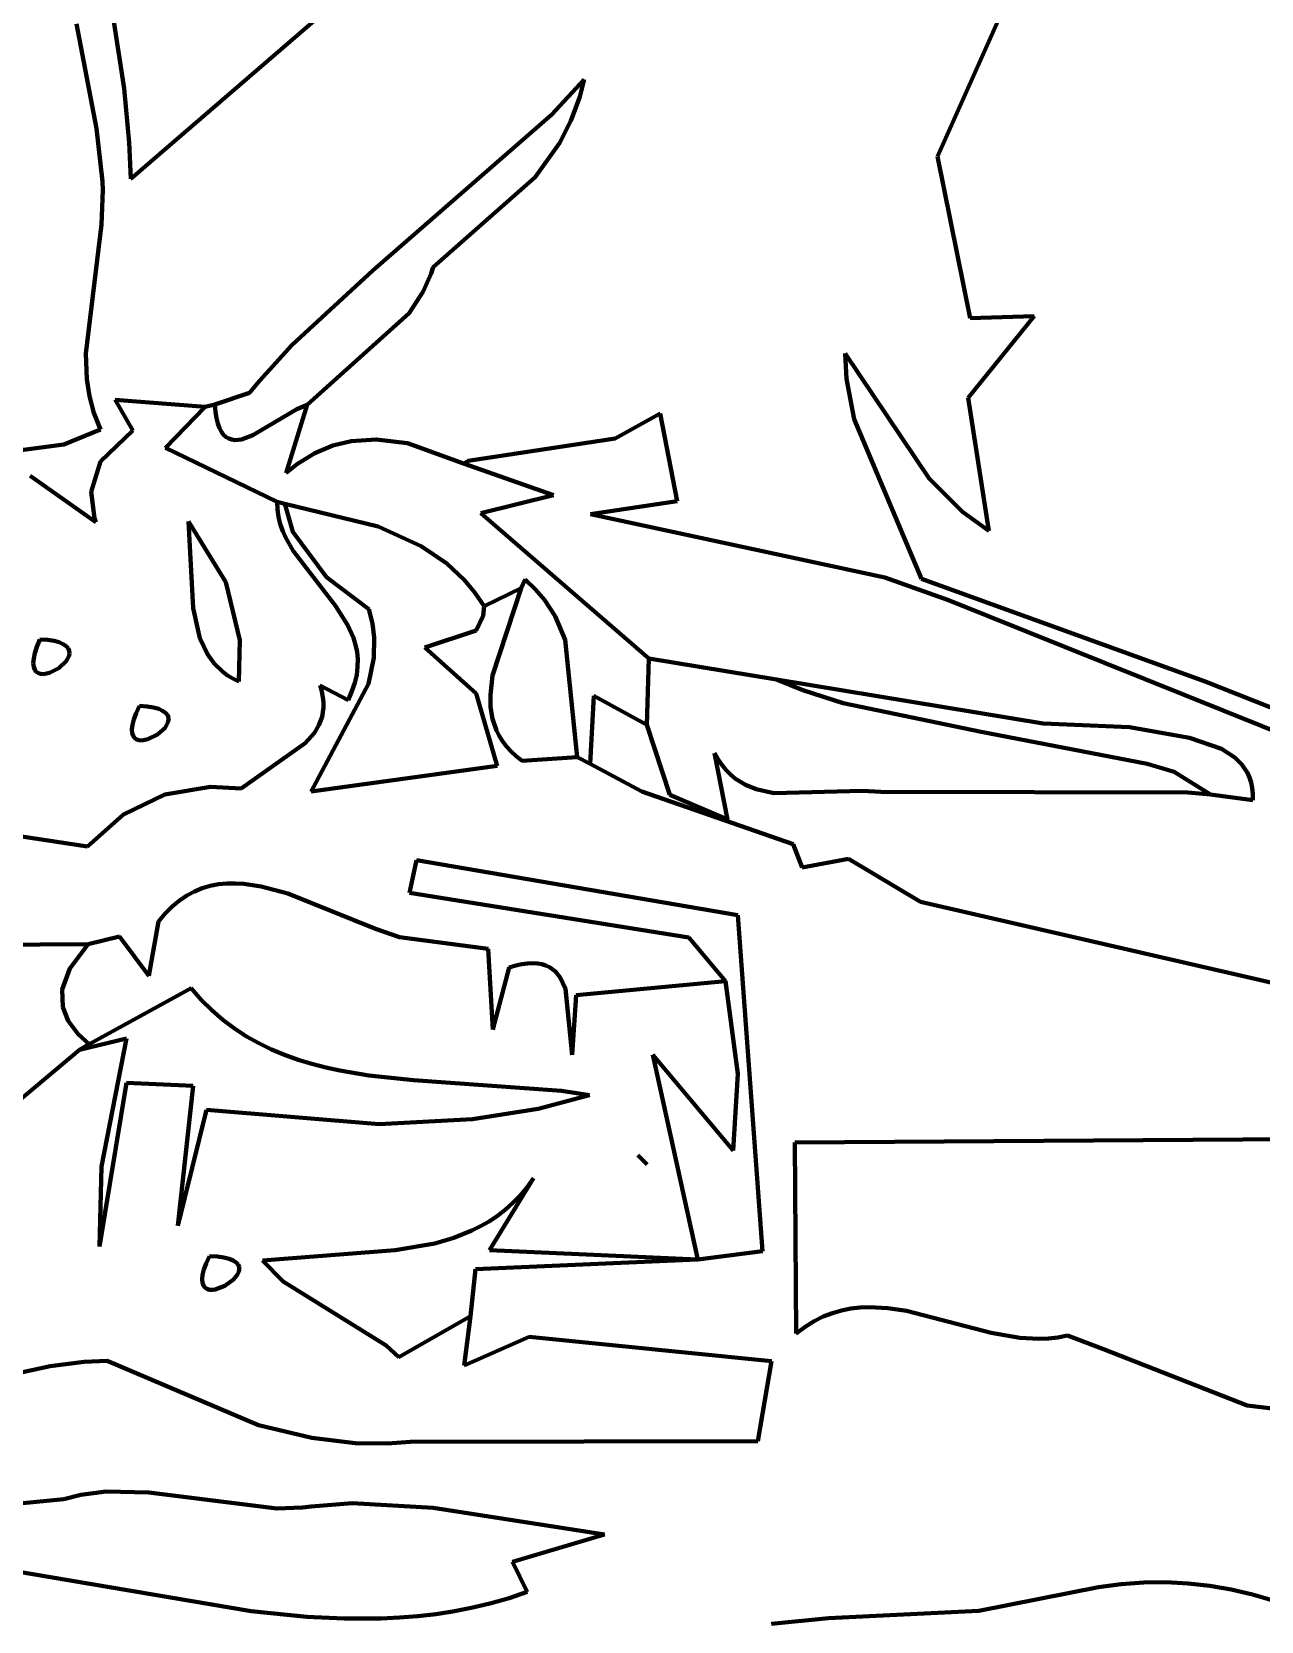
# Model space of a CAD drawing. Header units: millimetres. Extents: x 0 to 8.5, y 0 to 13.2.
# Drawn here: x 2.303 to 2.991, y 2.931 to 3.819 of the extents above; entities that cross this region are included whole.
import ezdxf

# ---------------------------------------------------------------- set-up
doc = ezdxf.new("R2010")
doc.units = ezdxf.units.MM
for name, color, linetype, lineweight in [('color#060606ff', 7, 'CONTINUOUS', 100), ('color#5c5c5cff', 7, 'CONTINUOUS', 100), ('color#aeaeaeff', 7, 'CONTINUOUS', 100), ('color#ffffffff', 7, 'CONTINUOUS', 100)]:
    doc.layers.add(name, color=color, linetype=linetype, lineweight=lineweight)

msp = doc.modelspace()

# ---------------------------------------------------------------- linework, layer by layer
at = {"layer": 'color#060606ff'}
for p, q in [((2.8656, 3.8753), (2.80963, 3.74966)), ((2.33932, 3.76544), (2.32814, 3.82387)), ((2.34869, 3.82764), (2.35485, 3.78783)), ((2.35848, 3.73735), (2.46394, 3.82799)), ((2.35485, 3.78783), (2.35759, 3.75764)), ((2.61201, 3.79282), (2.59396, 3.77324)), ((2.60964, 3.78319), (2.61201, 3.79282)), ((2.60466, 3.76966), (2.60964, 3.78319)), ((2.59396, 3.77324), (2.49391, 3.6861)), ((2.59818, 3.75713), (2.60466, 3.76966)), ((2.34274, 3.73581), (2.33932, 3.76544)), ((2.35759, 3.75764), (2.35848, 3.73735)), ((2.58458, 3.73816), (2.59818, 3.75713)), ((2.80963, 3.74966), (2.82787, 3.65934)), ((2.34296, 3.731), (2.34274, 3.73581)), ((2.52758, 3.68797), (2.58458, 3.73816)), ((2.34222, 3.71174), (2.34296, 3.731)), ((2.33331, 3.6396), (2.34222, 3.71174)), ((2.52644, 3.68435), (2.52758, 3.68797)), ((2.49391, 3.6861), (2.44851, 3.64421)), ((2.52206, 3.6742), (2.52644, 3.68435)), ((2.51425, 3.6621), (2.52206, 3.6742)), ((2.45721, 3.61092), (2.51425, 3.6621)), ((2.86375, 3.66057), (2.82668, 3.6149)), ((2.82787, 3.65934), (2.86375, 3.66057)), ((2.44851, 3.64421), (2.43064, 3.62458)), ((2.33394, 3.62532), (2.33331, 3.6396)), ((2.80489, 3.56978), (2.75799, 3.63967)), ((2.75799, 3.63967), (2.75864, 3.62556)), ((2.33542, 3.61586), (2.33394, 3.62532)), ((2.75864, 3.62556), (2.76303, 3.60298)), ((2.42497, 3.61773), (2.40546, 3.6111)), ((2.43064, 3.62458), (2.42497, 3.61773)), ((2.3379, 3.60644), (2.33542, 3.61586)), ((2.40004, 3.60977), (2.34982, 3.61367)), ((2.34982, 3.61367), (2.35966, 3.59658)), ((2.40546, 3.6111), (2.40004, 3.60977)), ((2.44546, 3.57287), (2.45721, 3.61092)), ((2.82668, 3.6149), (2.83827, 3.54059)), ((2.34154, 3.59707), (2.3379, 3.60644)), ((2.65461, 3.60617), (2.62933, 3.59221)), ((2.66397, 3.55718), (2.65461, 3.60617)), ((2.76303, 3.60298), (2.80071, 3.51362)), ((2.32098, 3.58884), (2.34154, 3.59707)), ((2.35966, 3.59658), (2.34155, 3.57922)), ((2.48174, 3.59063), (2.47149, 3.58814)), ((2.49564, 3.59159), (2.48174, 3.59063)), ((2.51321, 3.58944), (2.49564, 3.59159)), ((2.54454, 3.57819), (2.51321, 3.58944)), ((2.62933, 3.59221), (2.54725, 3.57959)), ((2.29581, 3.58544), (2.32098, 3.58884)), ((2.46148, 3.58396), (2.45175, 3.57795)), ((2.47149, 3.58814), (2.46148, 3.58396)), ((2.34155, 3.57922), (2.3363, 3.56228)), ((2.45175, 3.57795), (2.44546, 3.57287)), ((2.54725, 3.57959), (2.54454, 3.57819)), ((2.33903, 3.5453), (2.30228, 3.57118)), ((2.82356, 3.55106), (2.80489, 3.56978)), ((2.3363, 3.56228), (2.33827, 3.5475)), ((2.44048, 3.55244), (2.44027, 3.55672)), ((2.44027, 3.55672), (2.44464, 3.55568)), ((2.44464, 3.55568), (2.44906, 3.53986)), ((2.61558, 3.54979), (2.66397, 3.55718)), ((2.33827, 3.5475), (2.33903, 3.5453)), ((2.44112, 3.5483), (2.44048, 3.55244)), ((2.44213, 3.5443), (2.44112, 3.5483)), ((2.78011, 3.51442), (2.61558, 3.54979)), ((2.83827, 3.54059), (2.82356, 3.55106)), ((2.44349, 3.54041), (2.44213, 3.5443)), ((2.44516, 3.53664), (2.44349, 3.54041)), ((2.44926, 3.52935), (2.44516, 3.53664)), ((2.44906, 3.53986), (2.46788, 3.51465)), ((2.47305, 3.49858), (2.44926, 3.52935)), ((2.46788, 3.51465), (2.49165, 3.4968)), ((2.81569, 3.50173), (2.78011, 3.51442)), ((2.80071, 3.51362), (2.95928, 3.45627)), ((2.55606, 3.49848), (2.57674, 3.50842)), ((2.57674, 3.50842), (2.56084, 3.45955)), ((3.03789, 3.41258), (2.81569, 3.50173)), ((2.47977, 3.48802), (2.47305, 3.49858)), ((2.49165, 3.4968), (2.49362, 3.48874)), ((2.55155, 3.4848), (2.55554, 3.49298)), ((2.55554, 3.49298), (2.55606, 3.49848)), ((2.48305, 3.48061), (2.47977, 3.48802)), ((2.49362, 3.48874), (2.49459, 3.48092)), ((2.52294, 3.47525), (2.55155, 3.4848)), ((2.48421, 3.47676), (2.48305, 3.48061)), ((2.48501, 3.47279), (2.48421, 3.47676)), ((2.49459, 3.48092), (2.49436, 3.46957)), ((2.55164, 3.44964), (2.52294, 3.47525)), ((2.4854, 3.46869), (2.48501, 3.47279)), ((2.48535, 3.46446), (2.4854, 3.46869)), ((2.49436, 3.46957), (2.49138, 3.45506)), ((2.64703, 3.4321), (2.64828, 3.46923)), ((2.64828, 3.46923), (2.7195, 3.45749)), ((2.48378, 3.45551), (2.48482, 3.46007)), ((2.48482, 3.46007), (2.48535, 3.46446)), ((2.56084, 3.45955), (2.55959, 3.44891)), ((2.7195, 3.45749), (2.73428, 3.45153)), ((2.95928, 3.45627), (3.08322, 3.40729)), ((2.49138, 3.45506), (2.45941, 3.39487)), ((2.46532, 3.45069), (2.46438, 3.45399)), ((2.46438, 3.45399), (2.48, 3.44587)), ((2.46594, 3.44755), (2.46532, 3.45069)), ((2.46624, 3.44457), (2.46594, 3.44755)), ((2.48, 3.44587), (2.48219, 3.45079)), ((2.48219, 3.45079), (2.48378, 3.45551)), ((2.56332, 3.40915), (2.55164, 3.44964)), ((2.55959, 3.44891), (2.55974, 3.44202)), ((2.73428, 3.45153), (2.75681, 3.44413)), ((2.46549, 3.43652), (2.46626, 3.44174)), ((2.46626, 3.44174), (2.46624, 3.44457)), ((2.55974, 3.44202), (2.56082, 3.43534)), ((2.75681, 3.44413), (2.83395, 3.42808)), ((2.46116, 3.42753), (2.46374, 3.4318)), ((2.46374, 3.4318), (2.46549, 3.43652)), ((2.56082, 3.43534), (2.563, 3.42894)), ((2.65989, 3.39301), (2.64703, 3.4321)), ((2.42021, 3.39649), (2.45602, 3.42181)), ((2.45602, 3.42181), (2.46116, 3.42753)), ((2.563, 3.42894), (2.56454, 3.42586)), ((2.56454, 3.42586), (2.5664, 3.42287)), ((2.5664, 3.42287), (2.5686, 3.41997)), ((2.83395, 3.42808), (2.92685, 3.41022)), ((2.5686, 3.41997), (2.57116, 3.41718)), ((2.57116, 3.41718), (2.5741, 3.4145)), ((2.5741, 3.4145), (2.57743, 3.41194)), ((2.57743, 3.41194), (2.60807, 3.41408)), ((2.60807, 3.41408), (2.61535, 3.41029)), ((2.68693, 3.41265), (2.68488, 3.4162)), ((2.68488, 3.4162), (2.69216, 3.37909)), ((2.68914, 3.40946), (2.68693, 3.41265)), ((2.45941, 3.39487), (2.56332, 3.40915)), ((2.61535, 3.41029), (2.64427, 3.39478)), ((2.6915, 3.40663), (2.68914, 3.40946)), ((2.69399, 3.40414), (2.6915, 3.40663)), ((2.69662, 3.40196), (2.69399, 3.40414)), ((2.92685, 3.41022), (2.94198, 3.40576)), ((2.94198, 3.40576), (2.96221, 3.39319)), ((2.37753, 3.3932), (2.40317, 3.39747)), ((2.40317, 3.39747), (2.42021, 3.39649)), ((2.64427, 3.39478), (2.72889, 3.3653)), ((2.70224, 3.39847), (2.69662, 3.40196)), ((2.70828, 3.39602), (2.70224, 3.39847)), ((2.71802, 3.39395), (2.70828, 3.39602)), ((2.76771, 3.39526), (2.71802, 3.39395)), ((2.77787, 3.39464), (2.76771, 3.39526)), ((2.94951, 3.39427), (2.77787, 3.39464)), ((2.96221, 3.39319), (2.94951, 3.39427)), ((2.3544, 3.38197), (2.37753, 3.3932)), ((2.69216, 3.37909), (2.65989, 3.39301)), ((2.33439, 3.36405), (2.3544, 3.38197)), ((2.29633, 3.3698), (2.33439, 3.36405)), ((2.72889, 3.3653), (2.73394, 3.35229)), ((2.51827, 3.35641), (2.51437, 3.33821)), ((2.69797, 3.32571), (2.51827, 3.35641)), ((2.73394, 3.35229), (2.75984, 3.35712)), ((2.75984, 3.35712), (2.80004, 3.33311)), ((2.39845, 3.34074), (2.39408, 3.33898)), ((2.40293, 3.34204), (2.39845, 3.34074)), ((2.4075, 3.34291), (2.40293, 3.34204)), ((2.41216, 3.34337), (2.4075, 3.34291)), ((2.41689, 3.34345), (2.41216, 3.34337)), ((2.42168, 3.34319), (2.41689, 3.34345)), ((2.43143, 3.34175), (2.42168, 3.34319)), ((2.44632, 3.33774), (2.43143, 3.34175)), ((2.38566, 3.33393), (2.38165, 3.3306)), ((2.38981, 3.33672), (2.38566, 3.33393)), ((2.39408, 3.33898), (2.38981, 3.33672)), ((2.49526, 3.31806), (2.44632, 3.33774)), ((2.51437, 3.33821), (2.67063, 3.31322)), ((2.80004, 3.33311), (3.05429, 3.27454)), ((2.37777, 3.32667), (2.37403, 3.32214)), ((2.38165, 3.3306), (2.37777, 3.32667)), ((2.71182, 3.13793), (2.69797, 3.32571)), ((2.37403, 3.32214), (2.36868, 3.29174)), ((2.50879, 3.31336), (2.49526, 3.31806)), ((2.3347, 3.30938), (2.2462, 3.30891)), ((2.35229, 3.31382), (2.3347, 3.30938)), ((2.36868, 3.29174), (2.35229, 3.31382)), ((2.5584, 3.30694), (2.50879, 3.31336)), ((2.56101, 3.26172), (2.5584, 3.30694)), ((2.67063, 3.31322), (2.69112, 3.28872)), ((2.57016, 3.29637), (2.56101, 3.26172)), ((2.57384, 3.29746), (2.57016, 3.29637)), ((2.57725, 3.29822), (2.57384, 3.29746)), ((2.58039, 3.29866), (2.57725, 3.29822)), ((2.58328, 3.2988), (2.58039, 3.29866)), ((2.58594, 3.29865), (2.58328, 3.2988)), ((2.58836, 3.29822), (2.58594, 3.29865)), ((2.59057, 3.29754), (2.58836, 3.29822)), ((2.59256, 3.29661), (2.59057, 3.29754)), ((2.59597, 3.29409), (2.59256, 3.29661)), ((2.59868, 3.29077), (2.59597, 3.29409)), ((2.60161, 3.28458), (2.59868, 3.29077)), ((2.69112, 3.28872), (2.60751, 3.28095)), ((2.33531, 3.25362), (2.39233, 3.28491)), ((2.39233, 3.28491), (2.39795, 3.27841)), ((2.60537, 3.24765), (2.60161, 3.28458)), ((2.60751, 3.28095), (2.60537, 3.24765)), ((2.39795, 3.27841), (2.40386, 3.2725)), ((2.40386, 3.2725), (2.41004, 3.26713)), ((2.41004, 3.26713), (2.41648, 3.26228)), ((2.41648, 3.26228), (2.42317, 3.25793)), ((2.35613, 3.25665), (2.32985, 3.25045)), ((2.32985, 3.25045), (2.33531, 3.25362)), ((2.34222, 3.18519), (2.35613, 3.25665)), ((2.42317, 3.25793), (2.43008, 3.25404)), ((2.43008, 3.25404), (2.4372, 3.25058)), ((2.4372, 3.25058), (2.44452, 3.24752)), ((2.44452, 3.24752), (2.45202, 3.24484)), ((2.45202, 3.24484), (2.45968, 3.2425)), ((2.45968, 3.2425), (2.46749, 3.24048)), ((2.46749, 3.24048), (2.47542, 3.23875)), ((2.47542, 3.23875), (2.49163, 3.23603)), ((2.49163, 3.23603), (2.51652, 3.23337)), ((2.35618, 3.23197), (2.34106, 3.14038)), ((2.39334, 3.23026), (2.35618, 3.23197)), ((2.3849, 3.15204), (2.39334, 3.23026)), ((2.51652, 3.23337), (2.59939, 3.22739)), ((2.59939, 3.22739), (2.61499, 3.22497)), ((2.40091, 3.21692), (2.3849, 3.15204)), ((2.4974, 3.2088), (2.40091, 3.21692)), ((2.5863, 3.21749), (2.54962, 3.21155)), ((2.61499, 3.22497), (2.5863, 3.21749)), ((2.54962, 3.21155), (2.4974, 3.2088)), ((3.00813, 3.20052), (2.72979, 3.19857)), ((2.72979, 3.19857), (2.73052, 3.09191)), ((2.34106, 3.14038), (2.34222, 3.18519)), ((2.67567, 3.13328), (2.71182, 3.13793)), ((2.54853, 3.10161), (2.55133, 3.12782)), ((2.55133, 3.12782), (2.67567, 3.13328)), ((2.54491, 3.07399), (2.54853, 3.10161)), ((2.74065, 3.09873), (2.74575, 3.10126)), ((2.74575, 3.10126), (2.75086, 3.10325)), ((2.75086, 3.10325), (2.75598, 3.10475)), ((2.75598, 3.10475), (2.76112, 3.10578)), ((2.76112, 3.10578), (2.76628, 3.10639)), ((2.76628, 3.10639), (2.77145, 3.10662)), ((2.77145, 3.10662), (2.78183, 3.10608)), ((2.78183, 3.10608), (2.79226, 3.10446)), ((2.79226, 3.10446), (2.83969, 3.09212)), ((2.73052, 3.09191), (2.73558, 3.09563)), ((2.73558, 3.09563), (2.74065, 3.09873)), ((2.83969, 3.09212), (2.85563, 3.08938)), ((2.58133, 3.09004), (2.54491, 3.07399)), ((2.71675, 3.07639), (2.58133, 3.09004)), ((2.85563, 3.08938), (2.86628, 3.08883)), ((2.86628, 3.08883), (2.87161, 3.08905)), ((2.87161, 3.08905), (2.87694, 3.08966)), ((2.87694, 3.08966), (2.88228, 3.09069)), ((2.88228, 3.09069), (2.90238, 3.08298)), ((2.90238, 3.08298), (2.9827, 3.05158)), ((2.31337, 3.07366), (2.33247, 3.07598)), ((2.33247, 3.07598), (2.34535, 3.07658)), ((2.34535, 3.07658), (2.42999, 3.0406)), ((2.70923, 3.03165), (2.71675, 3.07639)), ((2.2133, 3.05127), (2.31337, 3.07366)), ((2.9827, 3.05158), (2.99992, 3.04958)), ((2.42999, 3.0406), (2.45968, 3.03347)), ((2.45968, 3.03347), (2.4839, 3.03058)), ((2.4839, 3.03058), (2.50233, 3.03035)), ((2.50233, 3.03035), (2.51473, 3.03123)), ((2.51473, 3.03123), (2.70923, 3.03165)), ((2.34477, 3.00352), (2.33053, 3.00162)), ((2.36853, 3.00304), (2.34477, 3.00352)), ((2.44017, 2.9941), (2.36853, 3.00304)), ((2.32103, 2.99915), (2.26405, 2.9938)), ((2.33053, 3.00162), (2.32103, 2.99915)), ((2.45459, 2.99452), (2.44017, 2.9941)), ((2.4594, 2.99504), (2.45459, 2.99452)), ((2.48228, 2.99706), (2.4594, 2.99504)), ((2.52761, 2.99437), (2.48228, 2.99706)), ((2.62346, 2.97949), (2.52761, 2.99437)), ((2.57193, 2.96419), (2.62346, 2.97949)), ((2.29158, 2.95941), (2.42586, 2.93671)), ((2.58018, 2.94734), (2.57193, 2.96419)), ((2.89964, 2.95007), (2.8327, 2.93685)), ((2.91233, 2.95175), (2.89964, 2.95007)), ((2.92491, 2.95264), (2.91233, 2.95175)), ((2.93738, 2.95274), (2.92491, 2.95264)), ((2.94971, 2.9521), (2.93738, 2.95274)), ((2.96189, 2.95073), (2.94971, 2.9521)), ((2.9739, 2.94866), (2.96189, 2.95073)), ((2.54977, 2.93863), (2.55995, 2.94107)), ((2.55995, 2.94107), (2.57008, 2.94396)), ((2.57008, 2.94396), (2.58018, 2.94734)), ((2.98572, 2.9459), (2.9739, 2.94866)), ((2.99735, 2.94249), (2.98572, 2.9459)), ((2.42586, 2.93671), (2.45704, 2.93348)), ((2.45704, 2.93348), (2.47778, 2.93244)), ((2.47778, 2.93244), (2.49846, 2.93249)), ((2.49846, 2.93249), (2.50878, 2.93299)), ((2.50878, 2.93299), (2.51907, 2.93383)), ((2.51907, 2.93383), (2.52933, 2.93503)), ((2.52933, 2.93503), (2.53957, 2.93662)), ((2.53957, 2.93662), (2.54977, 2.93863)), ((2.74863, 2.93273), (2.71688, 2.92957)), ((2.8327, 2.93685), (2.74863, 2.93273))]:
    msp.add_line(p, q, dxfattribs=at)
at = {"layer": 'color#5c5c5cff'}
for p, q in [((2.37789, 3.58694), (2.40004, 3.60977)), ((2.40004, 3.60977), (2.40546, 3.6111)), ((2.40546, 3.6111), (2.40583, 3.60704)), ((2.42676, 3.59391), (2.45133, 3.60848)), ((2.45721, 3.61092), (2.44546, 3.57287)), ((2.45133, 3.60848), (2.45721, 3.61092)), ((2.40583, 3.60704), (2.4064, 3.60351)), ((2.4064, 3.60351), (2.40715, 3.60049)), ((2.40715, 3.60049), (2.40807, 3.59795)), ((2.40807, 3.59795), (2.40916, 3.59586)), ((2.40916, 3.59586), (2.4104, 3.5942)), ((2.4104, 3.5942), (2.41179, 3.59294)), ((2.41179, 3.59294), (2.41331, 3.59204)), ((2.41331, 3.59204), (2.41495, 3.5915)), ((2.41495, 3.5915), (2.4167, 3.59127)), ((2.4167, 3.59127), (2.4205, 3.59165)), ((2.4205, 3.59165), (2.42676, 3.59391)), ((2.47149, 3.58814), (2.48174, 3.59063)), ((2.48174, 3.59063), (2.49564, 3.59159)), ((2.49564, 3.59159), (2.51321, 3.58944)), ((2.51321, 3.58944), (2.54454, 3.57819)), ((2.44027, 3.55672), (2.37789, 3.58694)), ((2.45175, 3.57795), (2.46148, 3.58396)), ((2.46148, 3.58396), (2.47149, 3.58814)), ((2.44546, 3.57287), (2.45175, 3.57795)), ((2.54454, 3.57819), (2.59491, 3.56035)), ((2.44464, 3.55568), (2.44027, 3.55672)), ((2.49677, 3.54287), (2.44464, 3.55568)), ((2.59491, 3.56035), (2.55423, 3.5503)), ((2.55423, 3.5503), (2.64828, 3.46923)), ((2.52081, 3.53201), (2.49677, 3.54287)), ((2.53522, 3.52216), (2.52081, 3.53201)), ((2.54492, 3.51311), (2.53522, 3.52216)), ((2.55077, 3.50618), (2.54492, 3.51311)), ((2.57901, 3.51325), (2.57674, 3.50842)), ((2.58489, 3.50779), (2.57901, 3.51325)), ((2.55606, 3.49848), (2.55077, 3.50618)), ((2.57674, 3.50842), (2.55606, 3.49848)), ((2.58987, 3.50199), (2.58489, 3.50779)), ((2.59582, 3.49274), (2.58987, 3.50199)), ((2.60134, 3.47952), (2.59582, 3.49274)), ((2.60807, 3.41408), (2.60134, 3.47952)), ((2.64828, 3.46923), (2.64703, 3.4321)), ((2.7195, 3.45749), (2.86874, 3.43286)), ((2.73428, 3.45153), (2.7195, 3.45749)), ((2.61748, 3.44835), (2.61535, 3.41029)), ((2.64703, 3.4321), (2.61748, 3.44835)), ((2.75681, 3.44413), (2.73428, 3.45153)), ((2.83395, 3.42808), (2.75681, 3.44413)), ((2.86874, 3.43286), (2.91694, 3.43079)), ((2.91694, 3.43079), (2.95053, 3.42481)), ((2.92685, 3.41022), (2.83395, 3.42808)), ((2.95053, 3.42481), (2.96847, 3.41856)), ((2.61535, 3.41029), (2.60807, 3.41408)), ((2.96847, 3.41856), (2.97583, 3.41381)), ((2.97583, 3.41381), (2.97982, 3.40987)), ((2.94198, 3.40576), (2.92685, 3.41022)), ((2.96221, 3.39319), (2.94198, 3.40576)), ((2.97982, 3.40987), (2.98293, 3.40522)), ((2.98293, 3.40522), (2.98411, 3.4026)), ((2.98411, 3.4026), (2.98502, 3.39979)), ((2.98502, 3.39979), (2.98564, 3.39676)), ((2.98564, 3.39676), (2.98595, 3.3935)), ((2.98594, 3.39001), (2.96221, 3.39319)), ((2.98595, 3.3935), (2.98594, 3.39001)), ((2.58379, 3.1786), (2.55903, 3.13845)), ((2.57623, 3.16899), (2.58011, 3.17358)), ((2.58011, 3.17358), (2.58379, 3.1786)), ((2.56791, 3.16102), (2.57216, 3.16481)), ((2.57216, 3.16481), (2.57623, 3.16899)), ((2.55415, 3.15177), (2.55889, 3.15452)), ((2.55889, 3.15452), (2.56348, 3.1576)), ((2.56348, 3.1576), (2.56791, 3.16102)), ((2.52855, 3.14221), (2.53913, 3.14528)), ((2.53913, 3.14528), (2.54927, 3.14933)), ((2.54927, 3.14933), (2.55415, 3.15177)), ((2.43216, 3.13256), (2.50637, 3.13836)), ((2.50637, 3.13836), (2.52855, 3.14221)), ((2.55903, 3.13845), (2.67567, 3.13328)), ((2.44369, 3.12087), (2.43216, 3.13256)), ((2.55133, 3.12782), (2.54853, 3.10161)), ((2.67567, 3.13328), (2.55133, 3.12782)), ((2.50132, 3.08517), (2.44369, 3.12087)), ((2.54853, 3.10161), (2.50843, 3.07854)), ((2.50843, 3.07854), (2.50132, 3.08517))]:
    msp.add_line(p, q, dxfattribs=at)
at = {"layer": 'color#aeaeaeff'}
for p, q in [((2.39082, 3.54563), (2.41157, 3.51173)), ((2.39333, 3.49723), (2.39082, 3.54563)), ((2.41157, 3.51173), (2.41946, 3.47941)), ((2.39721, 3.48052), (2.39333, 3.49723)), ((2.30487, 3.47209), (2.30603, 3.47566)), ((2.30603, 3.47566), (2.30774, 3.47981)), ((2.30774, 3.47981), (2.31205, 3.47952)), ((2.31205, 3.47952), (2.31562, 3.47897)), ((2.31562, 3.47897), (2.3185, 3.4782)), ((2.3185, 3.4782), (2.32074, 3.47724)), ((2.32074, 3.47724), (2.32238, 3.47611)), ((2.32238, 3.47611), (2.32348, 3.47486)), ((2.32348, 3.47486), (2.32408, 3.4735)), ((2.40141, 3.47164), (2.39721, 3.48052)), ((2.41946, 3.47941), (2.41885, 3.45623)), ((2.30401, 3.46653), (2.30421, 3.46905)), ((2.30422, 3.46449), (2.30401, 3.46653)), ((2.30421, 3.46905), (2.30487, 3.47209)), ((2.32243, 3.46766), (2.3183, 3.46371)), ((2.32397, 3.4706), (2.32243, 3.46766)), ((2.32422, 3.47207), (2.32397, 3.4706)), ((2.32408, 3.4735), (2.32422, 3.47207)), ((2.40519, 3.46638), (2.40141, 3.47164)), ((2.40989, 3.46176), (2.40519, 3.46638)), ((2.30479, 3.46289), (2.30422, 3.46449)), ((2.30567, 3.46172), (2.30479, 3.46289)), ((2.30682, 3.46093), (2.30567, 3.46172)), ((2.30819, 3.4605), (2.30682, 3.46093)), ((2.30973, 3.4604), (2.30819, 3.4605)), ((2.31312, 3.46105), (2.30973, 3.4604)), ((2.3183, 3.46371), (2.31312, 3.46105)), ((2.4126, 3.45972), (2.40989, 3.46176)), ((2.41559, 3.45787), (2.4126, 3.45972)), ((2.41885, 3.45623), (2.41559, 3.45787)), ((2.36024, 3.43501), (2.36154, 3.43854)), ((2.36154, 3.43854), (2.36341, 3.44264)), ((2.36341, 3.44264), (2.36772, 3.44231)), ((2.36772, 3.44231), (2.37127, 3.44174)), ((2.37127, 3.44174), (2.37413, 3.44095)), ((2.37413, 3.44095), (2.37633, 3.43998)), ((2.37633, 3.43998), (2.37793, 3.43885)), ((2.37793, 3.43885), (2.37898, 3.43759)), ((2.35916, 3.4295), (2.35946, 3.432)), ((2.35929, 3.42747), (2.35916, 3.4295)), ((2.35946, 3.432), (2.36024, 3.43501)), ((2.37766, 3.43045), (2.37337, 3.42657)), ((2.37931, 3.43335), (2.37766, 3.43045)), ((2.37898, 3.43759), (2.37953, 3.43623)), ((2.37962, 3.43481), (2.37931, 3.43335)), ((2.37953, 3.43623), (2.37962, 3.43481)), ((2.3598, 3.42588), (2.35929, 3.42747)), ((2.36064, 3.42471), (2.3598, 3.42588)), ((2.36177, 3.42391), (2.36064, 3.42471)), ((2.36312, 3.42347), (2.36177, 3.42391)), ((2.36466, 3.42336), (2.36312, 3.42347)), ((2.36808, 3.42397), (2.36466, 3.42336)), ((2.37337, 3.42657), (2.36808, 3.42397)), ((2.51437, 3.33821), (2.51827, 3.35641)), ((2.51827, 3.35641), (2.69797, 3.32571)), ((2.67063, 3.31322), (2.51437, 3.33821)), ((2.69797, 3.32571), (2.71182, 3.13793)), ((2.2462, 3.30891), (2.3347, 3.30938)), ((2.3347, 3.30938), (2.32438, 3.29581)), ((2.69112, 3.28872), (2.67063, 3.31322)), ((2.32438, 3.29581), (2.32018, 3.28404)), ((2.69799, 3.2369), (2.69112, 3.28872)), ((2.32018, 3.28404), (2.32048, 3.27429)), ((2.32048, 3.27429), (2.32349, 3.26661)), ((2.32349, 3.26661), (2.32917, 3.2591)), ((2.32917, 3.2591), (2.33531, 3.25362)), ((2.33531, 3.25362), (2.32985, 3.25045)), ((2.32985, 3.25045), (2.28021, 3.20891)), ((2.67567, 3.13328), (2.6504, 3.24755)), ((2.6504, 3.24755), (2.69537, 3.19405)), ((2.69537, 3.19405), (2.69799, 3.2369)), ((2.64208, 3.19156), (2.64731, 3.18635)), ((2.64731, 3.18635), (2.64208, 3.19156)), ((2.71182, 3.13793), (2.67567, 3.13328)), ((2.39864, 3.1246), (2.39939, 3.12756)), ((2.39939, 3.12756), (2.40067, 3.13104)), ((2.40067, 3.13104), (2.40253, 3.13509)), ((2.40253, 3.13509), (2.40692, 3.13483)), ((2.40692, 3.13483), (2.41056, 3.13433)), ((2.41056, 3.13433), (2.41348, 3.1336)), ((2.41348, 3.1336), (2.41574, 3.13268)), ((2.41574, 3.13268), (2.41739, 3.13159)), ((2.41739, 3.13159), (2.41848, 3.13038)), ((2.41848, 3.13038), (2.41906, 3.12906)), ((2.41917, 3.12767), (2.41887, 3.12624)), ((2.41906, 3.12906), (2.41917, 3.12767)), ((2.39838, 3.12215), (2.39864, 3.1246)), ((2.39854, 3.12016), (2.39838, 3.12215)), ((2.39908, 3.11862), (2.39854, 3.12016)), ((2.39995, 3.11748), (2.39908, 3.11862)), ((2.41599, 3.12199), (2.41117, 3.11845)), ((2.41821, 3.12479), (2.41599, 3.12199)), ((2.41887, 3.12624), (2.41821, 3.12479)), ((2.40111, 3.11672), (2.39995, 3.11748)), ((2.4025, 3.11631), (2.40111, 3.11672)), ((2.40407, 3.11622), (2.4025, 3.11631)), ((2.40577, 3.11642), (2.40407, 3.11622)), ((2.41117, 3.11845), (2.40577, 3.11642))]:
    msp.add_line(p, q, dxfattribs=at)
at = {"layer": 'color#ffffffff'}
for p, q in [((2.80963, 3.74966), (2.8656, 3.8753)), ((2.32814, 3.82387), (2.33932, 3.76544)), ((2.35485, 3.78783), (2.34869, 3.82764)), ((2.46394, 3.82799), (2.35848, 3.73735)), ((2.35759, 3.75764), (2.35485, 3.78783)), ((2.59396, 3.77324), (2.61201, 3.79282)), ((2.61201, 3.79282), (2.60964, 3.78319)), ((2.60964, 3.78319), (2.60466, 3.76966)), ((2.49391, 3.6861), (2.59396, 3.77324)), ((2.60466, 3.76966), (2.59818, 3.75713)), ((2.33932, 3.76544), (2.34274, 3.73581)), ((2.35848, 3.73735), (2.35759, 3.75764)), ((2.59818, 3.75713), (2.58458, 3.73816)), ((2.82787, 3.65934), (2.80963, 3.74966)), ((2.34274, 3.73581), (2.34296, 3.731)), ((2.58458, 3.73816), (2.52758, 3.68797)), ((2.34296, 3.731), (2.34222, 3.71174)), ((2.34222, 3.71174), (2.33331, 3.6396)), ((2.52758, 3.68797), (2.52644, 3.68435)), ((2.44851, 3.64421), (2.49391, 3.6861)), ((2.52644, 3.68435), (2.52206, 3.6742)), ((2.52206, 3.6742), (2.51425, 3.6621)), ((2.51425, 3.6621), (2.45721, 3.61092)), ((2.82668, 3.6149), (2.86375, 3.66057)), ((2.86375, 3.66057), (2.82787, 3.65934)), ((2.43064, 3.62458), (2.44851, 3.64421)), ((2.33331, 3.6396), (2.33394, 3.62532)), ((2.75864, 3.62556), (2.75799, 3.63967)), ((2.75799, 3.63967), (2.80489, 3.56978)), ((2.33394, 3.62532), (2.33542, 3.61586)), ((2.76303, 3.60298), (2.75864, 3.62556)), ((2.40546, 3.6111), (2.42497, 3.61773)), ((2.42497, 3.61773), (2.43064, 3.62458)), ((2.33542, 3.61586), (2.3379, 3.60644)), ((2.35966, 3.59658), (2.34982, 3.61367)), ((2.34982, 3.61367), (2.40004, 3.60977)), ((2.40004, 3.60977), (2.37789, 3.58694)), ((2.40583, 3.60704), (2.40546, 3.6111)), ((2.45133, 3.60848), (2.42676, 3.59391)), ((2.45721, 3.61092), (2.45133, 3.60848)), ((2.83827, 3.54059), (2.82668, 3.6149)), ((2.3379, 3.60644), (2.34154, 3.59707)), ((2.4064, 3.60351), (2.40583, 3.60704)), ((2.40715, 3.60049), (2.4064, 3.60351)), ((2.40807, 3.59795), (2.40715, 3.60049)), ((2.62933, 3.59221), (2.65461, 3.60617)), ((2.65461, 3.60617), (2.66397, 3.55718)), ((2.80071, 3.51362), (2.76303, 3.60298)), ((2.34154, 3.59707), (2.32098, 3.58884)), ((2.34155, 3.57922), (2.35966, 3.59658)), ((2.40916, 3.59586), (2.40807, 3.59795)), ((2.4104, 3.5942), (2.40916, 3.59586)), ((2.41179, 3.59294), (2.4104, 3.5942)), ((2.41331, 3.59204), (2.41179, 3.59294)), ((2.41495, 3.5915), (2.41331, 3.59204)), ((2.4167, 3.59127), (2.41495, 3.5915)), ((2.4205, 3.59165), (2.4167, 3.59127)), ((2.42676, 3.59391), (2.4205, 3.59165)), ((2.54725, 3.57959), (2.62933, 3.59221)), ((2.32098, 3.58884), (2.29581, 3.58544)), ((2.37789, 3.58694), (2.44027, 3.55672)), ((2.3363, 3.56228), (2.34155, 3.57922)), ((2.54454, 3.57819), (2.54725, 3.57959)), ((2.59491, 3.56035), (2.54454, 3.57819)), ((2.30228, 3.57118), (2.33903, 3.5453)), ((2.80489, 3.56978), (2.82356, 3.55106)), ((2.33827, 3.5475), (2.3363, 3.56228)), ((2.44027, 3.55672), (2.44048, 3.55244)), ((2.44464, 3.55568), (2.49677, 3.54287)), ((2.44906, 3.53986), (2.44464, 3.55568)), ((2.55423, 3.5503), (2.59491, 3.56035)), ((2.66397, 3.55718), (2.61558, 3.54979)), ((2.33903, 3.5453), (2.33827, 3.5475)), ((2.39082, 3.54563), (2.39333, 3.49723)), ((2.41157, 3.51173), (2.39082, 3.54563)), ((2.44048, 3.55244), (2.44112, 3.5483)), ((2.44112, 3.5483), (2.44213, 3.5443)), ((2.64828, 3.46923), (2.55423, 3.5503)), ((2.61558, 3.54979), (2.78011, 3.51442)), ((2.82356, 3.55106), (2.83827, 3.54059)), ((2.44213, 3.5443), (2.44349, 3.54041)), ((2.44349, 3.54041), (2.44516, 3.53664)), ((2.44516, 3.53664), (2.44926, 3.52935)), ((2.46788, 3.51465), (2.44906, 3.53986)), ((2.49677, 3.54287), (2.52081, 3.53201)), ((2.44926, 3.52935), (2.47305, 3.49858)), ((2.52081, 3.53201), (2.53522, 3.52216)), ((2.53522, 3.52216), (2.54492, 3.51311)), ((2.41946, 3.47941), (2.41157, 3.51173)), ((2.49165, 3.4968), (2.46788, 3.51465)), ((2.54492, 3.51311), (2.55077, 3.50618)), ((2.57674, 3.50842), (2.57901, 3.51325)), ((2.57901, 3.51325), (2.58489, 3.50779)), ((2.78011, 3.51442), (2.81569, 3.50173)), ((2.95928, 3.45627), (2.80071, 3.51362)), ((2.55077, 3.50618), (2.55606, 3.49848)), ((2.56084, 3.45955), (2.57674, 3.50842)), ((2.58489, 3.50779), (2.58987, 3.50199)), ((2.58987, 3.50199), (2.59582, 3.49274)), ((2.81569, 3.50173), (3.03789, 3.41258)), ((2.39333, 3.49723), (2.39721, 3.48052)), ((2.47305, 3.49858), (2.47977, 3.48802)), ((2.49362, 3.48874), (2.49165, 3.4968)), ((2.55554, 3.49298), (2.55155, 3.4848)), ((2.55606, 3.49848), (2.55554, 3.49298)), ((2.59582, 3.49274), (2.60134, 3.47952)), ((2.47977, 3.48802), (2.48305, 3.48061)), ((2.49459, 3.48092), (2.49362, 3.48874)), ((2.55155, 3.4848), (2.52294, 3.47525)), ((2.30603, 3.47566), (2.30487, 3.47209)), ((2.30774, 3.47981), (2.30603, 3.47566)), ((2.31205, 3.47952), (2.30774, 3.47981)), ((2.31562, 3.47897), (2.31205, 3.47952)), ((2.3185, 3.4782), (2.31562, 3.47897)), ((2.32074, 3.47724), (2.3185, 3.4782)), ((2.32238, 3.47611), (2.32074, 3.47724)), ((2.32348, 3.47486), (2.32238, 3.47611)), ((2.32408, 3.4735), (2.32348, 3.47486)), ((2.39721, 3.48052), (2.40141, 3.47164)), ((2.41885, 3.45623), (2.41946, 3.47941)), ((2.48305, 3.48061), (2.48421, 3.47676)), ((2.48421, 3.47676), (2.48501, 3.47279)), ((2.49436, 3.46957), (2.49459, 3.48092)), ((2.52294, 3.47525), (2.55164, 3.44964)), ((2.60134, 3.47952), (2.60807, 3.41408)), ((2.30421, 3.46905), (2.30401, 3.46653)), ((2.30401, 3.46653), (2.30422, 3.46449)), ((2.30487, 3.47209), (2.30421, 3.46905)), ((2.3183, 3.46371), (2.32243, 3.46766)), ((2.32243, 3.46766), (2.32397, 3.4706)), ((2.32397, 3.4706), (2.32422, 3.47207)), ((2.32422, 3.47207), (2.32408, 3.4735)), ((2.40141, 3.47164), (2.40519, 3.46638)), ((2.40519, 3.46638), (2.40989, 3.46176)), ((2.48501, 3.47279), (2.4854, 3.46869)), ((2.4854, 3.46869), (2.48535, 3.46446)), ((2.49138, 3.45506), (2.49436, 3.46957)), ((2.7195, 3.45749), (2.64828, 3.46923)), ((2.30422, 3.46449), (2.30479, 3.46289)), ((2.30479, 3.46289), (2.30567, 3.46172)), ((2.30567, 3.46172), (2.30682, 3.46093)), ((2.30682, 3.46093), (2.30819, 3.4605)), ((2.30819, 3.4605), (2.30973, 3.4604)), ((2.30973, 3.4604), (2.31312, 3.46105)), ((2.31312, 3.46105), (2.3183, 3.46371)), ((2.40989, 3.46176), (2.4126, 3.45972)), ((2.4126, 3.45972), (2.41559, 3.45787)), ((2.41559, 3.45787), (2.41885, 3.45623)), ((2.48482, 3.46007), (2.48378, 3.45551)), ((2.48535, 3.46446), (2.48482, 3.46007)), ((2.55959, 3.44891), (2.56084, 3.45955)), ((2.86874, 3.43286), (2.7195, 3.45749)), ((3.08322, 3.40729), (2.95928, 3.45627)), ((2.45941, 3.39487), (2.49138, 3.45506)), ((2.48, 3.44587), (2.46438, 3.45399)), ((2.46438, 3.45399), (2.46532, 3.45069)), ((2.46532, 3.45069), (2.46594, 3.44755)), ((2.46594, 3.44755), (2.46624, 3.44457)), ((2.48219, 3.45079), (2.48, 3.44587)), ((2.48378, 3.45551), (2.48219, 3.45079)), ((2.55164, 3.44964), (2.56332, 3.40915)), ((2.55974, 3.44202), (2.55959, 3.44891)), ((2.61535, 3.41029), (2.61748, 3.44835)), ((2.61748, 3.44835), (2.64703, 3.4321)), ((2.36154, 3.43854), (2.36024, 3.43501)), ((2.36341, 3.44264), (2.36154, 3.43854)), ((2.36772, 3.44231), (2.36341, 3.44264)), ((2.37127, 3.44174), (2.36772, 3.44231)), ((2.37413, 3.44095), (2.37127, 3.44174)), ((2.37633, 3.43998), (2.37413, 3.44095)), ((2.37793, 3.43885), (2.37633, 3.43998)), ((2.37898, 3.43759), (2.37793, 3.43885)), ((2.46626, 3.44174), (2.46549, 3.43652)), ((2.46624, 3.44457), (2.46626, 3.44174)), ((2.56082, 3.43534), (2.55974, 3.44202)), ((2.35946, 3.432), (2.35916, 3.4295)), ((2.35916, 3.4295), (2.35929, 3.42747)), ((2.36024, 3.43501), (2.35946, 3.432)), ((2.37337, 3.42657), (2.37766, 3.43045)), ((2.37766, 3.43045), (2.37931, 3.43335)), ((2.37953, 3.43623), (2.37898, 3.43759)), ((2.37931, 3.43335), (2.37962, 3.43481)), ((2.37962, 3.43481), (2.37953, 3.43623)), ((2.46374, 3.4318), (2.46116, 3.42753)), ((2.46549, 3.43652), (2.46374, 3.4318)), ((2.563, 3.42894), (2.56082, 3.43534)), ((2.64703, 3.4321), (2.65989, 3.39301)), ((2.91694, 3.43079), (2.86874, 3.43286)), ((2.95053, 3.42481), (2.91694, 3.43079)), ((2.35929, 3.42747), (2.3598, 3.42588)), ((2.3598, 3.42588), (2.36064, 3.42471)), ((2.36064, 3.42471), (2.36177, 3.42391)), ((2.36177, 3.42391), (2.36312, 3.42347)), ((2.36312, 3.42347), (2.36466, 3.42336)), ((2.36466, 3.42336), (2.36808, 3.42397)), ((2.36808, 3.42397), (2.37337, 3.42657)), ((2.45602, 3.42181), (2.42021, 3.39649)), ((2.46116, 3.42753), (2.45602, 3.42181)), ((2.56454, 3.42586), (2.563, 3.42894)), ((2.5664, 3.42287), (2.56454, 3.42586)), ((2.5686, 3.41997), (2.5664, 3.42287)), ((2.96847, 3.41856), (2.95053, 3.42481)), ((2.57116, 3.41718), (2.5686, 3.41997)), ((2.5741, 3.4145), (2.57116, 3.41718)), ((2.57743, 3.41194), (2.5741, 3.4145)), ((2.60807, 3.41408), (2.57743, 3.41194)), ((2.69216, 3.37909), (2.68488, 3.4162)), ((2.68488, 3.4162), (2.68693, 3.41265)), ((2.68693, 3.41265), (2.68914, 3.40946)), ((2.97583, 3.41381), (2.96847, 3.41856)), ((2.97982, 3.40987), (2.97583, 3.41381)), ((2.56332, 3.40915), (2.45941, 3.39487)), ((2.64427, 3.39478), (2.61535, 3.41029)), ((2.68914, 3.40946), (2.6915, 3.40663)), ((2.6915, 3.40663), (2.69399, 3.40414)), ((2.69399, 3.40414), (2.69662, 3.40196)), ((2.98293, 3.40522), (2.97982, 3.40987)), ((2.98411, 3.4026), (2.98293, 3.40522)), ((2.40317, 3.39747), (2.37753, 3.3932)), ((2.42021, 3.39649), (2.40317, 3.39747)), ((2.72889, 3.3653), (2.64427, 3.39478)), ((2.69662, 3.40196), (2.70224, 3.39847)), ((2.70224, 3.39847), (2.70828, 3.39602)), ((2.70828, 3.39602), (2.71802, 3.39395)), ((2.71802, 3.39395), (2.76771, 3.39526)), ((2.76771, 3.39526), (2.77787, 3.39464)), ((2.77787, 3.39464), (2.94951, 3.39427)), ((2.94951, 3.39427), (2.96221, 3.39319)), ((2.98502, 3.39979), (2.98411, 3.4026)), ((2.98564, 3.39676), (2.98502, 3.39979)), ((2.98595, 3.3935), (2.98564, 3.39676)), ((2.37753, 3.3932), (2.3544, 3.38197)), ((2.65989, 3.39301), (2.69216, 3.37909)), ((2.96221, 3.39319), (2.98594, 3.39001)), ((2.98594, 3.39001), (2.98595, 3.3935)), ((2.3544, 3.38197), (2.33439, 3.36405)), ((2.33439, 3.36405), (2.29633, 3.3698)), ((2.73394, 3.35229), (2.72889, 3.3653)), ((2.75984, 3.35712), (2.73394, 3.35229)), ((2.80004, 3.33311), (2.75984, 3.35712)), ((2.39408, 3.33898), (2.39845, 3.34074)), ((2.39845, 3.34074), (2.40293, 3.34204)), ((2.40293, 3.34204), (2.4075, 3.34291)), ((2.4075, 3.34291), (2.41216, 3.34337)), ((2.41216, 3.34337), (2.41689, 3.34345)), ((2.41689, 3.34345), (2.42168, 3.34319)), ((2.42168, 3.34319), (2.43143, 3.34175)), ((2.43143, 3.34175), (2.44632, 3.33774)), ((2.38165, 3.3306), (2.38566, 3.33393)), ((2.38566, 3.33393), (2.38981, 3.33672)), ((2.38981, 3.33672), (2.39408, 3.33898)), ((2.44632, 3.33774), (2.49526, 3.31806)), ((3.05429, 3.27454), (2.80004, 3.33311)), ((2.37403, 3.32214), (2.37777, 3.32667)), ((2.37777, 3.32667), (2.38165, 3.3306)), ((2.36868, 3.29174), (2.37403, 3.32214)), ((2.49526, 3.31806), (2.50879, 3.31336)), ((2.32438, 3.29581), (2.3347, 3.30938)), ((2.3347, 3.30938), (2.35229, 3.31382)), ((2.35229, 3.31382), (2.36868, 3.29174)), ((2.50879, 3.31336), (2.5584, 3.30694)), ((2.5584, 3.30694), (2.56101, 3.26172)), ((2.56101, 3.26172), (2.57016, 3.29637)), ((2.57016, 3.29637), (2.57384, 3.29746)), ((2.57384, 3.29746), (2.57725, 3.29822)), ((2.57725, 3.29822), (2.58039, 3.29866)), ((2.58039, 3.29866), (2.58328, 3.2988)), ((2.58328, 3.2988), (2.58594, 3.29865)), ((2.58594, 3.29865), (2.58836, 3.29822)), ((2.58836, 3.29822), (2.59057, 3.29754)), ((2.59057, 3.29754), (2.59256, 3.29661)), ((2.59256, 3.29661), (2.59597, 3.29409)), ((2.32018, 3.28404), (2.32438, 3.29581)), ((2.59597, 3.29409), (2.59868, 3.29077)), ((2.59868, 3.29077), (2.60161, 3.28458)), ((2.60751, 3.28095), (2.69112, 3.28872)), ((2.69112, 3.28872), (2.69799, 3.2369)), ((2.32048, 3.27429), (2.32018, 3.28404)), ((2.39233, 3.28491), (2.33531, 3.25362)), ((2.39795, 3.27841), (2.39233, 3.28491)), ((2.60161, 3.28458), (2.60537, 3.24765)), ((2.60537, 3.24765), (2.60751, 3.28095)), ((2.32349, 3.26661), (2.32048, 3.27429)), ((2.40386, 3.2725), (2.39795, 3.27841)), ((2.41004, 3.26713), (2.40386, 3.2725)), ((2.32917, 3.2591), (2.32349, 3.26661)), ((2.41648, 3.26228), (2.41004, 3.26713)), ((2.42317, 3.25793), (2.41648, 3.26228)), ((2.33531, 3.25362), (2.32917, 3.2591)), ((2.32985, 3.25045), (2.35613, 3.25665)), ((2.35613, 3.25665), (2.34222, 3.18519)), ((2.43008, 3.25404), (2.42317, 3.25793)), ((2.4372, 3.25058), (2.43008, 3.25404)), ((2.28021, 3.20891), (2.32985, 3.25045)), ((2.44452, 3.24752), (2.4372, 3.25058)), ((2.45202, 3.24484), (2.44452, 3.24752)), ((2.45968, 3.2425), (2.45202, 3.24484)), ((2.69537, 3.19405), (2.6504, 3.24755)), ((2.6504, 3.24755), (2.67567, 3.13328)), ((2.46749, 3.24048), (2.45968, 3.2425)), ((2.47542, 3.23875), (2.46749, 3.24048)), ((2.49163, 3.23603), (2.47542, 3.23875)), ((2.51652, 3.23337), (2.49163, 3.23603)), ((2.69799, 3.2369), (2.69537, 3.19405)), ((2.34106, 3.14038), (2.35618, 3.23197)), ((2.35618, 3.23197), (2.39334, 3.23026)), ((2.39334, 3.23026), (2.3849, 3.15204)), ((2.59939, 3.22739), (2.51652, 3.23337)), ((2.61499, 3.22497), (2.59939, 3.22739)), ((2.3849, 3.15204), (2.40091, 3.21692)), ((2.40091, 3.21692), (2.4974, 3.2088)), ((2.54962, 3.21155), (2.5863, 3.21749)), ((2.5863, 3.21749), (2.61499, 3.22497)), ((2.4974, 3.2088), (2.54962, 3.21155)), ((2.72979, 3.19857), (3.00813, 3.20052)), ((2.73052, 3.09191), (2.72979, 3.19857)), ((2.64208, 3.19156), (2.64731, 3.18635)), ((2.64731, 3.18635), (2.64208, 3.19156)), ((2.34222, 3.18519), (2.34106, 3.14038)), ((2.55903, 3.13845), (2.58379, 3.1786)), ((2.58011, 3.17358), (2.57623, 3.16899)), ((2.58379, 3.1786), (2.58011, 3.17358)), ((2.57216, 3.16481), (2.56791, 3.16102)), ((2.57623, 3.16899), (2.57216, 3.16481)), ((2.55889, 3.15452), (2.55415, 3.15177)), ((2.56348, 3.1576), (2.55889, 3.15452)), ((2.56791, 3.16102), (2.56348, 3.1576)), ((2.53913, 3.14528), (2.52855, 3.14221)), ((2.54927, 3.14933), (2.53913, 3.14528)), ((2.55415, 3.15177), (2.54927, 3.14933)), ((2.50637, 3.13836), (2.43216, 3.13256)), ((2.52855, 3.14221), (2.50637, 3.13836)), ((2.67567, 3.13328), (2.55903, 3.13845)), ((2.39939, 3.12756), (2.39864, 3.1246)), ((2.40067, 3.13104), (2.39939, 3.12756)), ((2.40253, 3.13509), (2.40067, 3.13104)), ((2.40692, 3.13483), (2.40253, 3.13509)), ((2.41056, 3.13433), (2.40692, 3.13483)), ((2.41348, 3.1336), (2.41056, 3.13433)), ((2.41574, 3.13268), (2.41348, 3.1336)), ((2.41739, 3.13159), (2.41574, 3.13268)), ((2.41848, 3.13038), (2.41739, 3.13159)), ((2.41906, 3.12906), (2.41848, 3.13038)), ((2.41887, 3.12624), (2.41917, 3.12767)), ((2.41917, 3.12767), (2.41906, 3.12906)), ((2.43216, 3.13256), (2.44369, 3.12087)), ((2.39864, 3.1246), (2.39838, 3.12215)), ((2.39838, 3.12215), (2.39854, 3.12016)), ((2.39854, 3.12016), (2.39908, 3.11862)), ((2.39908, 3.11862), (2.39995, 3.11748)), ((2.41117, 3.11845), (2.41599, 3.12199)), ((2.41599, 3.12199), (2.41821, 3.12479)), ((2.41821, 3.12479), (2.41887, 3.12624)), ((2.44369, 3.12087), (2.50132, 3.08517)), ((2.39995, 3.11748), (2.40111, 3.11672)), ((2.40111, 3.11672), (2.4025, 3.11631)), ((2.4025, 3.11631), (2.40407, 3.11622)), ((2.40407, 3.11622), (2.40577, 3.11642)), ((2.40577, 3.11642), (2.41117, 3.11845)), ((2.50843, 3.07854), (2.54853, 3.10161)), ((2.54853, 3.10161), (2.54491, 3.07399)), ((2.74575, 3.10126), (2.74065, 3.09873)), ((2.75086, 3.10325), (2.74575, 3.10126)), ((2.75598, 3.10475), (2.75086, 3.10325)), ((2.76112, 3.10578), (2.75598, 3.10475)), ((2.76628, 3.10639), (2.76112, 3.10578)), ((2.77145, 3.10662), (2.76628, 3.10639)), ((2.78183, 3.10608), (2.77145, 3.10662)), ((2.79226, 3.10446), (2.78183, 3.10608)), ((2.83969, 3.09212), (2.79226, 3.10446)), ((2.73558, 3.09563), (2.73052, 3.09191)), ((2.74065, 3.09873), (2.73558, 3.09563)), ((2.85563, 3.08938), (2.83969, 3.09212)), ((2.50132, 3.08517), (2.50843, 3.07854)), ((2.54491, 3.07399), (2.58133, 3.09004)), ((2.58133, 3.09004), (2.71675, 3.07639)), ((2.86628, 3.08883), (2.85563, 3.08938)), ((2.87161, 3.08905), (2.86628, 3.08883)), ((2.87694, 3.08966), (2.87161, 3.08905)), ((2.88228, 3.09069), (2.87694, 3.08966)), ((2.90238, 3.08298), (2.88228, 3.09069)), ((2.9827, 3.05158), (2.90238, 3.08298)), ((2.33247, 3.07598), (2.31337, 3.07366)), ((2.34535, 3.07658), (2.33247, 3.07598)), ((2.42999, 3.0406), (2.34535, 3.07658)), ((2.71675, 3.07639), (2.70923, 3.03165)), ((2.31337, 3.07366), (2.2133, 3.05127)), ((2.99992, 3.04958), (2.9827, 3.05158)), ((2.45968, 3.03347), (2.42999, 3.0406)), ((2.4839, 3.03058), (2.45968, 3.03347)), ((2.50233, 3.03035), (2.4839, 3.03058)), ((2.51473, 3.03123), (2.50233, 3.03035)), ((2.70923, 3.03165), (2.51473, 3.03123)), ((2.33053, 3.00162), (2.34477, 3.00352)), ((2.34477, 3.00352), (2.36853, 3.00304)), ((2.36853, 3.00304), (2.44017, 2.9941)), ((2.26405, 2.9938), (2.32103, 2.99915)), ((2.32103, 2.99915), (2.33053, 3.00162)), ((2.44017, 2.9941), (2.45459, 2.99452)), ((2.45459, 2.99452), (2.4594, 2.99504)), ((2.4594, 2.99504), (2.48228, 2.99706)), ((2.48228, 2.99706), (2.52761, 2.99437)), ((2.52761, 2.99437), (2.62346, 2.97949)), ((2.62346, 2.97949), (2.57193, 2.96419)), ((2.42586, 2.93671), (2.29158, 2.95941)), ((2.57193, 2.96419), (2.58018, 2.94734)), ((2.8327, 2.93685), (2.89964, 2.95007)), ((2.89964, 2.95007), (2.91233, 2.95175)), ((2.91233, 2.95175), (2.92491, 2.95264)), ((2.92491, 2.95264), (2.93738, 2.95274)), ((2.93738, 2.95274), (2.94971, 2.9521)), ((2.94971, 2.9521), (2.96189, 2.95073)), ((2.96189, 2.95073), (2.9739, 2.94866)), ((2.55995, 2.94107), (2.54977, 2.93863)), ((2.57008, 2.94396), (2.55995, 2.94107)), ((2.58018, 2.94734), (2.57008, 2.94396)), ((2.9739, 2.94866), (2.98572, 2.9459)), ((2.98572, 2.9459), (2.99735, 2.94249)), ((2.45704, 2.93348), (2.42586, 2.93671)), ((2.47778, 2.93244), (2.45704, 2.93348)), ((2.49846, 2.93249), (2.47778, 2.93244)), ((2.50878, 2.93299), (2.49846, 2.93249)), ((2.51907, 2.93383), (2.50878, 2.93299)), ((2.52933, 2.93503), (2.51907, 2.93383)), ((2.53957, 2.93662), (2.52933, 2.93503)), ((2.54977, 2.93863), (2.53957, 2.93662)), ((2.71688, 2.92957), (2.74863, 2.93273)), ((2.74863, 2.93273), (2.8327, 2.93685))]:
    msp.add_line(p, q, dxfattribs=at)

doc.saveas('drawing.dxf')
